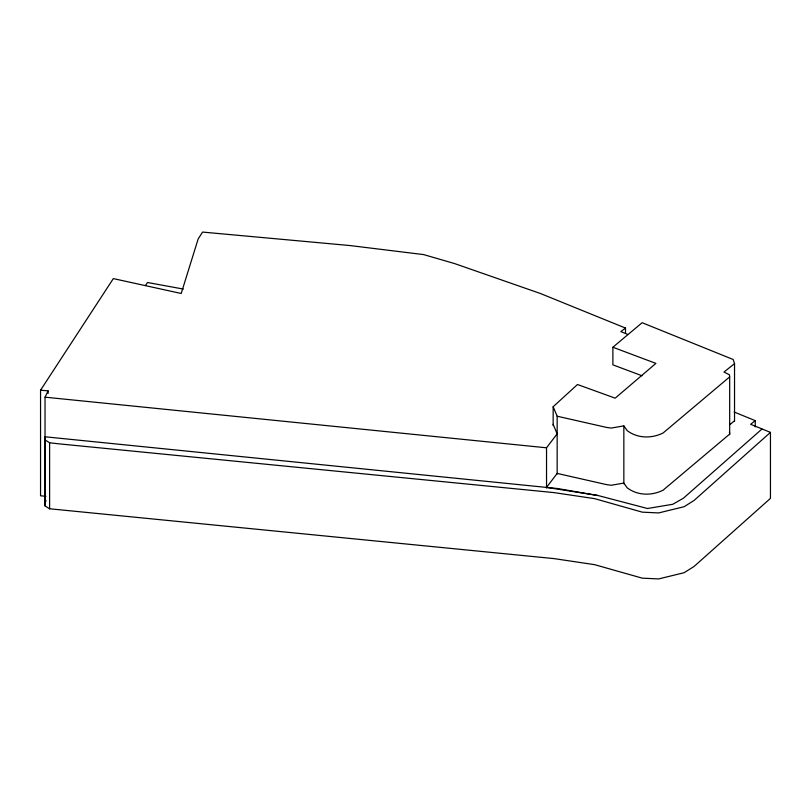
<?xml version="1.0" encoding="UTF-8"?>
<svg xmlns="http://www.w3.org/2000/svg" width="811" height="811" viewBox="0 0 811 811"><rect width="100%" height="100%" fill="white"/><g stroke="black" fill="none" stroke-linecap="round" stroke-linejoin="round"><path stroke-width="1.22" d="M734.219 412.049L755.254 420.635L750.631 424.295L770.45 432.385L770.45 498.38L694.054 566.473L684.099 572.708L658.664 578.922L642.271 578.162L594.595 564.659L554.014 558.607L49.603 508.771L45.122 505.973L45.031 502.779L45.031 397.177L48.123 390.882L40.55 390.192L40.55 495.795L45.963 496.291M45.031 502.779L46.055 500.681M40.55 390.192L113.327 278.599L181.208 293.481L198.158 238.971L202.588 232.078L349.967 245.551L423.646 254.593L454.464 263.534L540.349 293.481L625.504 328.07L625.504 333.098M145.392 285.563L147.531 282.512L183.347 289.061M546.533 488.04L546.533 447.804L557.157 433.814L553.153 424.346M553.153 425.603L553.153 406.747L577.493 384.505L615.174 398.171L655.896 363.389L612.883 347.24L612.883 364.838L641.947 375.746M770.45 432.385L694.054 500.468L684.099 506.713L658.664 512.927L642.271 512.157L594.595 498.653L554.014 492.601L58.412 443.789L49.603 442.776L45.122 439.967L45.031 436.784L557.633 488.536L598.021 495.521L647.462 508.497L672.806 504.27L683.43 498.187L761.975 429.029M612.883 347.24L642.13 322.707L733.205 359.506L734.533 363.632L723.959 372.046L729.444 374.773L729.677 376.882L663.094 432.983C651.628 438.7 637.608 438.518 627.177 430.621L623.841 425.887L611.22 428.066L606.598 427.427L557.157 416.215L553.153 406.747M729.728 424.66L734.533 420.828M625.504 328.07L620.841 331.598L627.562 334.345M45.031 397.177L546.533 447.804M598.021 495.521L546.533 487.411L557.157 473.411L606.598 484.633L611.22 485.262L623.841 483.092L627.177 487.816C637.608 495.714 651.628 495.906 663.094 490.189L729.677 434.088L729.444 431.969M755.254 420.635L755.254 426.87M734.533 363.632L734.533 421.456M729.677 376.882L729.677 434.716M623.841 425.887L623.841 483.721M557.157 416.215L557.157 474.04M49.603 442.776L49.603 508.771M48.123 390.882L48.123 393.396M45.122 439.967L45.122 505.973"/></g></svg>
